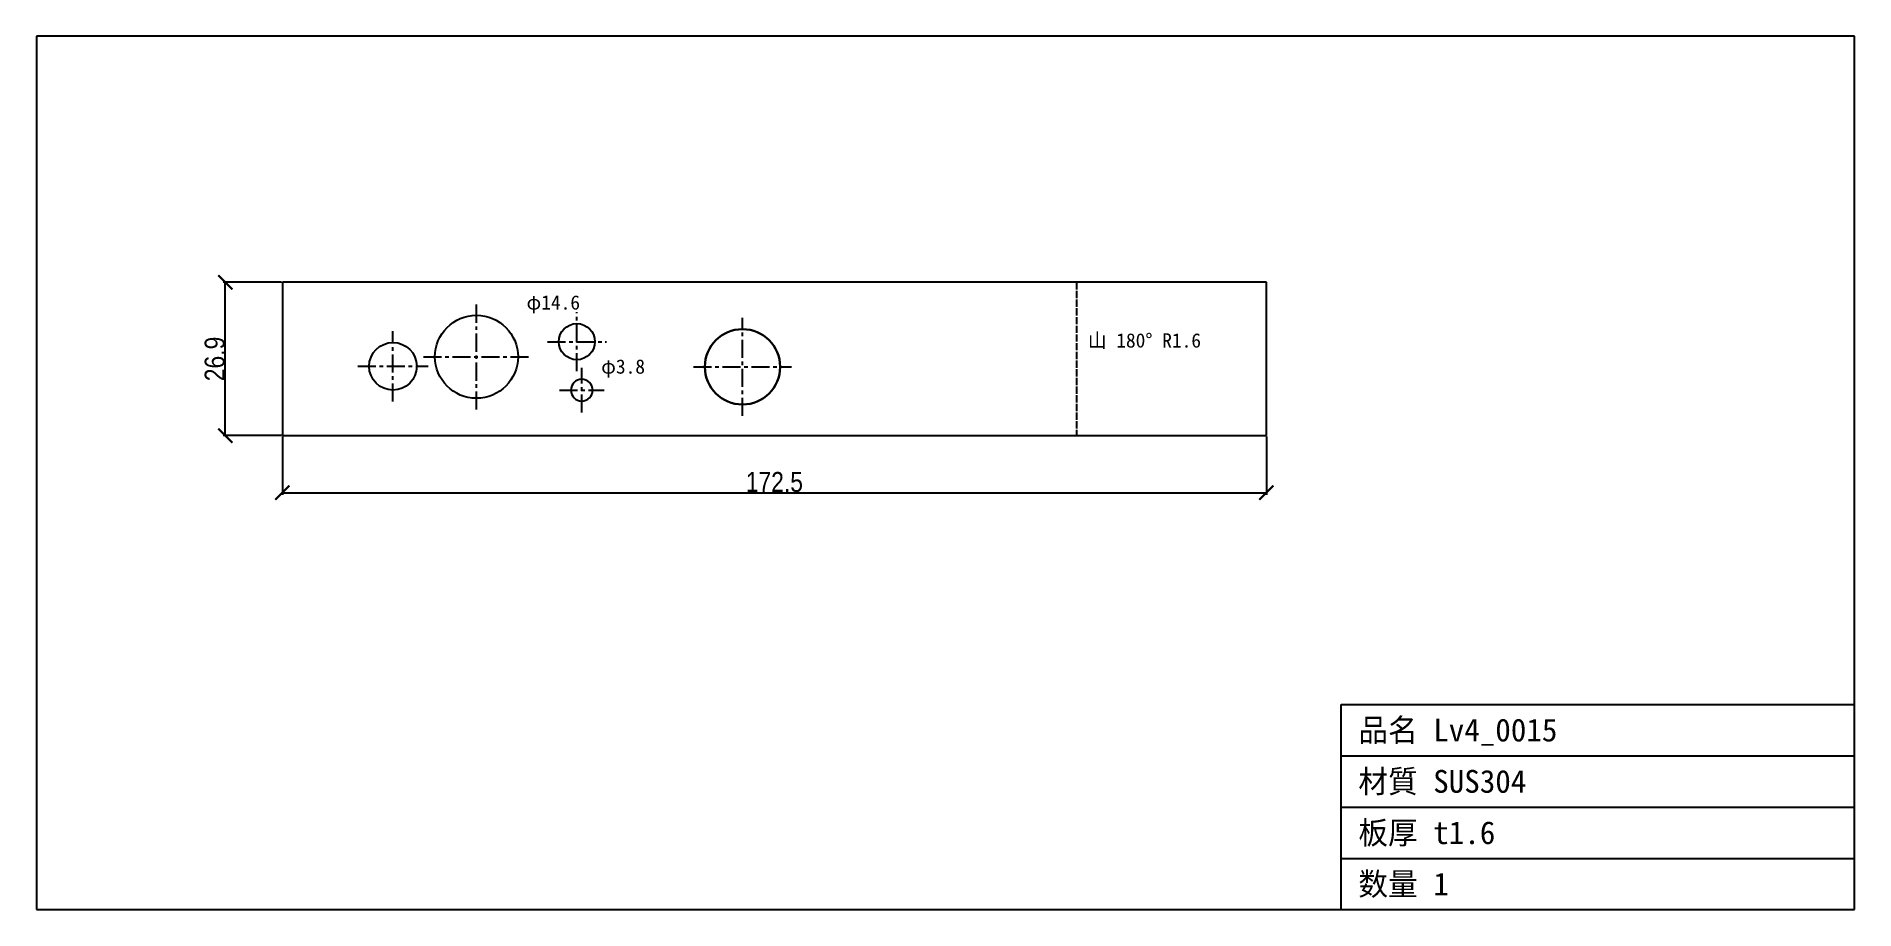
# Model space of a CAD drawing. Header units: millimetres. Extents: x -43 to 276, y -83 to 70.
import ezdxf

# ---------------------------------------------------------------- set-up
doc = ezdxf.new("R2010")
doc.units = ezdxf.units.MM
doc.linetypes.add('CENTER', pattern=[5.08, 3.175, -0.635, 0.635, -0.635])
doc.linetypes.add('DASHED', pattern=[1.524, 1.27, -0.254])
doc.styles.add('OpenSansCondensed-Light', font='OpenSansCondensed-Light.ttf')
doc.dimstyles.new('EZDXF', dxfattribs={"dimtxt": 0.25, "dimasz": 0.175, "dimexe": 0.375, "dimexo": 0.125, "dimgap": 0.1, "dimtad": 1, "dimlfac": 100, "dimzin": 12, "dimdsep": 46, "dimtxsty": 'OpenSansCondensed-Light', "dimblk": 'ARCHTICK', "dimcen": 2.5, "dimazin": 3, "dimtfac": 0.5, "dimtmove": 2, "dimatfit": 3})

# ---------------------------------------------------------------- blocks, each defined once
blk = doc.blocks.new('HOLE_D14_55')
blk.add_circle((0, 0), 7.28)
blk = doc.blocks.new('_ARCHTICK')
at = {"color": 0, "linetype": 'BYBLOCK', "const_width": 0.15}
blk.add_lwpolyline([(-0.5, -0.5), (0.5, 0.5)], dxfattribs=at)

msp = doc.modelspace()

# ---------------------------------------------------------------- linework, layer by layer
at = {"color": 7, "linetype": 'CONTINUOUS'}
for p, q in [((275.64, 70.03), (-43.13, 70.03)), ((-43.13, 70.03), (-43.13, -83.13)), ((275.64, -83.13), (275.64, 70.03)), ((0, 26.9), (0, 0)), ((35.65, 26.9), (0, 26.9)), ((40.92, 26.9), (35.65, 26.9)), ((85.17, 26.9), (40.92, 26.9)), ((172.51, 26.9), (85.17, 26.9)), ((172.51, 0), (172.51, 26.9)), ((0, 0), (172.52, 0)), ((185.64, -83.13), (185.64, -47.13)), ((185.64, -47.13), (275.64, -47.13)), ((185.64, -56.13), (275.64, -56.13)), ((185.64, -65.13), (275.64, -65.13)), ((185.64, -74.13), (275.64, -74.13)), ((-43.13, -83.13), (275.64, -83.13))]:
    msp.add_line(p, q, dxfattribs=at)
at = {"color": 4, "linetype": 'DASHED'}
msp.add_line((139.24, 26.9), (139.24, 0), dxfattribs=at)
at = {"color": 1, "linetype": 'CENTER'}
for p, q in [((34.03, 4.56), (34.03, 23.11)), ((51.63, 11.31), (51.63, 21.65)), ((80.67, 3.47), (80.67, 20.67)), ((19.39, 5.98), (19.39, 18.35)), ((46.46, 16.48), (56.8, 16.48)), ((24.75, 13.83), (43.3, 13.83)), ((13.21, 12.16), (25.58, 12.16)), ((52.48, 4.06), (52.48, 11.87)), ((72.07, 12.07), (89.27, 12.07)), ((48.58, 7.97), (56.39, 7.97))]:
    msp.add_line(p, q, dxfattribs=at)
at = {"color": 7, "linetype": 'CONTINUOUS'}
for centre, radius in [((34.03, 13.83), 7.28), ((51.63, 16.48), 3.17), ((51.63, 16.48), 3.17), ((19.39, 12.16), 4.18), ((19.39, 12.16), 4.18), ((80.67, 12.07), 6.6)]:
    msp.add_circle(centre, radius, dxfattribs=at)
for centre, radius, start, end in [((80.67, 12.07), 6.6, 0, 180), ((52.48, 7.97), 1.91, 0, 180), ((80.67, 12.07), 6.6, 180, 0), ((52.48, 7.97), 1.91, 180, 0)]:
    msp.add_arc(centre, radius, start, end, dxfattribs=at)

# ---------------------------------------------------------------- block references
msp.add_blockref('HOLE_D14_55', (34.03, 13.83), dxfattribs=at)

# ---------------------------------------------------------------- texts
at = {"color": 2}
for s, height, p in [('φ14.6', 2.5, (42.8, 22.11)), ('山 180° R1.6', 2.5, (141.24, 15.45)), ('φ3.8', 2.5, (55.89, 10.87)), ('品名 Lv4_0015', 4, (188.64, -53.63)), ('材質 SUS304', 4, (188.64, -62.63)), ('板厚 t1.6', 4, (188.64, -71.63)), ('数量 1', 4, (188.64, -80.63))]:
    msp.add_text(s, height=height, dxfattribs=at).set_placement(p)

# ---------------------------------------------------------------- dimensions: what is measured, and where the dimension line sits
msp.add_linear_dim(base=(-10, 0), p1=(0, 0), p2=(0, 26.9), angle=90, dimstyle='EZDXF', override={"dimtxt": 3.5, "dimasz": 2.5, "dimdec": 1, "dimlfac": 1}, dxfattribs=at).render()
msp.add_linear_dim(base=(0, -10), p1=(0, 0), p2=(172.51, 0), dimstyle='EZDXF', override={"dimtxt": 3.5, "dimasz": 2.5, "dimdec": 1, "dimlfac": 1}, dxfattribs=at).render()

doc.saveas('drawing.dxf')
